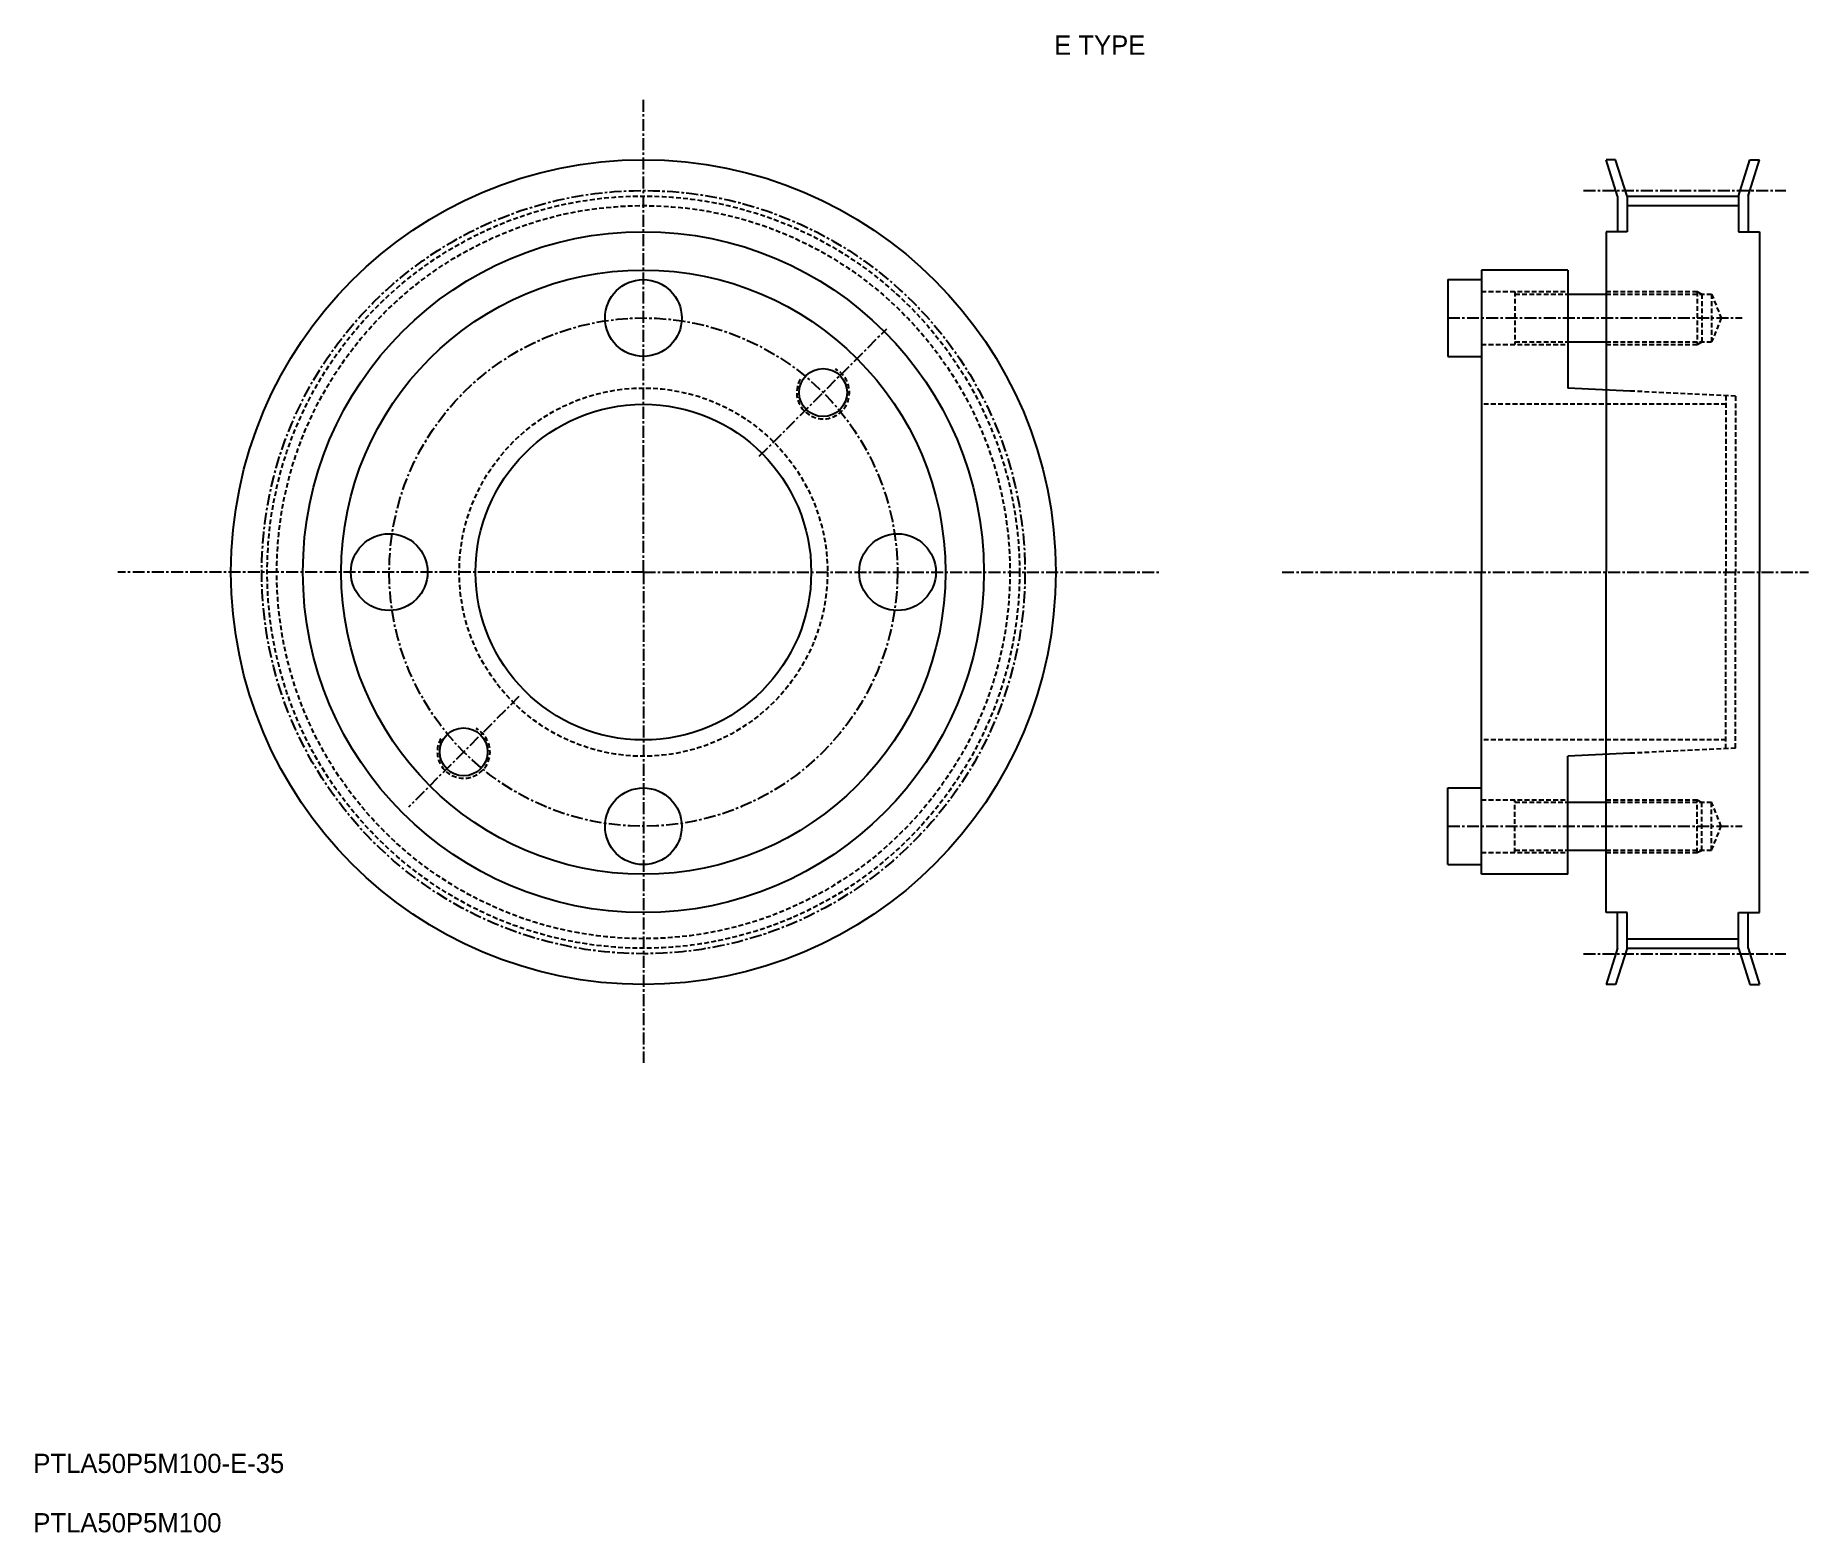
# Model space of a CAD drawing. Extents: x -264 to -79, y 888 to 1044.
import ezdxf

# ---------------------------------------------------------------- set-up
doc = ezdxf.new("R2010")
doc.units = 0
doc.linetypes.add('CENTER', pattern=[2, 1.25, -0.25, 0.25, -0.25])
doc.linetypes.add('DASHED', pattern=[0.75, 0.5, -0.25])
doc.layers.get('0').update_dxf_attribs({"linetype": 'CONTINUOUS'})
doc.layers.add('CENTER', color=1, linetype='CENTER')

msp = doc.modelspace()

# ---------------------------------------------------------------- linework, layer by layer
at = {"color": 7, "linetype": 'CONTINUOUS'}
for p, q in [((-99.4, 1031.05), (-100.4, 1031.05)), ((-99.2, 1027.27), (-100.4, 1031.05)), ((-98.2, 1027.27), (-99.4, 1031.05)), ((-86.6, 1027.27), (-85.4, 1031.05)), ((-85.6, 1027.27), (-84.4, 1031.05)), ((-85.4, 1031.05), (-84.4, 1031.05)), ((-99.2, 1027.27), (-99.2, 1023.55)), ((-98.2, 1027.27), (-86.6, 1027.27)), ((-98.2, 1027.27), (-98.2, 1023.55)), ((-98.2, 1026.27), (-86.6, 1026.27)), ((-86.6, 1027.27), (-86.6, 1023.55)), ((-85.6, 1027.27), (-85.6, 1023.55)), ((-98.2, 1023.55), (-100.4, 1023.55)), ((-100.4, 1023.55), (-100.4, 988.05)), ((-86.6, 1023.55), (-85.6, 1023.55)), ((-86.1, 1023.55), (-84.4, 1023.55)), ((-84.4, 1023.55), (-84.4, 988.05)), ((-113.4, 1019.55), (-113.4, 988.05)), ((-104.4, 1019.55), (-113.4, 1019.55)), ((-104.4, 1019.55), (-104.4, 1007.25)), ((-116.9, 1018.55), (-116.9, 1010.55)), ((-116.9, 1018.55), (-113.4, 1018.55)), ((-113.4, 1018.55), (-113.4, 1010.55)), ((-104.4, 1017.05), (-100.4, 1017.05)), ((-104.4, 1012.05), (-100.4, 1012.05)), ((-116.9, 1010.55), (-113.4, 1010.55)), ((-97.9, 1006.93), (-104.4, 1007.25)), ((-113.4, 956.55), (-113.4, 988.05)), ((-100.4, 952.55), (-100.4, 988.05)), ((-84.4, 952.55), (-84.4, 988.05)), ((-97.9, 969.16), (-104.4, 968.85)), ((-104.4, 956.55), (-104.4, 968.85)), ((-116.9, 965.55), (-113.4, 965.55)), ((-116.9, 957.55), (-116.9, 965.55)), ((-113.4, 957.55), (-113.4, 965.55)), ((-104.4, 964.05), (-100.4, 964.05)), ((-104.4, 959.05), (-100.4, 959.05)), ((-116.9, 957.55), (-113.4, 957.55)), ((-104.4, 956.55), (-113.4, 956.55)), ((-98.2, 952.55), (-100.4, 952.55)), ((-99.2, 948.83), (-99.2, 952.55)), ((-98.2, 948.83), (-98.2, 952.55)), ((-86.6, 952.55), (-85.6, 952.55)), ((-86.6, 948.83), (-86.6, 952.55)), ((-86.1, 952.55), (-84.4, 952.55)), ((-85.6, 948.83), (-85.6, 952.55)), ((-99.2, 948.83), (-100.4, 945.05)), ((-98.2, 948.83), (-99.4, 945.05)), ((-98.2, 949.83), (-86.6, 949.83)), ((-98.2, 948.83), (-86.6, 948.83)), ((-86.6, 948.83), (-85.4, 945.05)), ((-85.6, 948.83), (-84.4, 945.05)), ((-99.4, 945.05), (-100.4, 945.05)), ((-85.4, 945.05), (-84.4, 945.05))]:
    msp.add_line(p, q, dxfattribs=at)
at = {"color": 3, "linetype": 'DASHED'}
for p, q in [((-113.4, 1017.3), (-104.4, 1017.3)), ((-109.9, 1017.3), (-109.9, 1011.8)), ((-109.9, 1017.05), (-104.4, 1017.05)), ((-100.4, 1017.3), (-90.9, 1017.3)), ((-100.4, 1017.05), (-89.4, 1017.05)), ((-90.9, 1017.3), (-90.9, 1011.8)), ((-90.9, 1017.3), (-90.4, 1017.05)), ((-90.4, 1017.05), (-90.4, 1012.05)), ((-89.4, 1017.05), (-89.4, 1012.05)), ((-89.4, 1017.05), (-88.4, 1014.55)), ((-88.4, 1014.55), (-89.4, 1012.05)), ((-113.4, 1011.8), (-104.4, 1011.8)), ((-109.9, 1012.05), (-104.4, 1012.05)), ((-100.4, 1012.05), (-89.4, 1012.05)), ((-100.4, 1011.8), (-90.9, 1011.8)), ((-90.9, 1011.8), (-90.4, 1012.05)), ((-86.9, 1006.4), (-97.9, 1006.93)), ((-87.9, 1006.44), (-87.9, 988.05)), ((-86.9, 1006.4), (-86.9, 988.05)), ((-87.9, 1005.55), (-113.4, 1005.55)), ((-87.9, 969.65), (-87.9, 988.05)), ((-86.9, 969.7), (-86.9, 988.05)), ((-87.9, 970.55), (-113.4, 970.55)), ((-86.9, 969.7), (-97.9, 969.16)), ((-113.4, 964.3), (-104.4, 964.3)), ((-109.9, 958.8), (-109.9, 964.3)), ((-109.9, 964.05), (-104.4, 964.05)), ((-100.4, 964.3), (-90.9, 964.3)), ((-100.4, 964.05), (-89.4, 964.05)), ((-90.9, 964.3), (-90.4, 964.05)), ((-90.9, 958.8), (-90.9, 964.3)), ((-90.4, 959.05), (-90.4, 964.05)), ((-89.4, 959.05), (-89.4, 964.05)), ((-88.4, 961.55), (-89.4, 964.05)), ((-89.4, 959.05), (-88.4, 961.55)), ((-113.4, 958.8), (-104.4, 958.8)), ((-109.9, 959.05), (-104.4, 959.05)), ((-100.4, 959.05), (-89.4, 959.05)), ((-100.4, 958.8), (-90.9, 958.8)), ((-90.9, 958.8), (-90.4, 959.05))]:
    msp.add_line(p, q, dxfattribs=at)
at = {"color": 7, "linetype": 'CONTINUOUS'}
for centre, radius in [((-200.78, 988.05), 43), ((-200.78, 988.05), 35.5), ((-200.78, 988.05), 31.5), ((-200.78, 1014.55), 4), ((-182.04, 1006.78), 2.5), ((-200.78, 988.05), 17.5), ((-227.28, 988.05), 4), ((-174.28, 988.05), 4), ((-219.52, 969.31), 2.5), ((-200.78, 961.55), 4)]:
    msp.add_circle(centre, radius, dxfattribs=at)
at = {"color": 3, "linetype": 'DASHED'}
for radius in [39.22, 38.22, 19.2]:
    msp.add_circle((-200.78, 988.05), radius, dxfattribs=at)
for centre in [(-182.04, 1006.78), (-219.52, 969.31)]:
    msp.add_arc(centre, 2.75, 150, 62, dxfattribs=at)
at = {"layer": 'CENTER', "color": 1, "linetype": 'CENTER'}
for p, q in [((-200.78, 988.05), (-200.78, 1037.43)), ((-102.76, 1027.84), (-81.65, 1027.84)), ((-188.69, 1000.13), (-175.39, 1013.43)), ((-116.9, 1014.55), (-86.22, 1014.55)), ((-200.78, 988.05), (-255.57, 988.05)), ((-200.78, 988.05), (-146.8, 988.05)), ((-200.78, 988.05), (-200.78, 936.89)), ((-134.19, 988.05), (-79.29, 988.05)), ((-134.19, 988.05), (-79.29, 988.05)), ((-134.19, 988.05), (-79.29, 988.05)), ((-134.19, 988.05), (-79.29, 988.05)), ((-134.19, 988.05), (-79.29, 988.05)), ((-134.19, 988.05), (-79.29, 988.05)), ((-213.75, 975.07), (-225.28, 963.54)), ((-116.9, 961.55), (-86.22, 961.55)), ((-116.9, 961.55), (-86.22, 961.55)), ((-102.76, 948.26), (-81.65, 948.26))]:
    msp.add_line(p, q, dxfattribs=at)
for radius in [39.79, 26.5]:
    msp.add_circle((-200.78, 988.05), radius, dxfattribs=at)

# ---------------------------------------------------------------- texts
at = {"color": 7, "linetype": 'CONTINUOUS'}
for s, p in [('E TYPE', (-157.95, 1042.01)), ('PTLA50P5M100-E-35', (-264.39, 894.12)), ('PTLA50P5M100', (-264.39, 887.93))]:
    msp.add_text(s, height=2, dxfattribs=at).set_placement(p)

doc.saveas('drawing.dxf')
